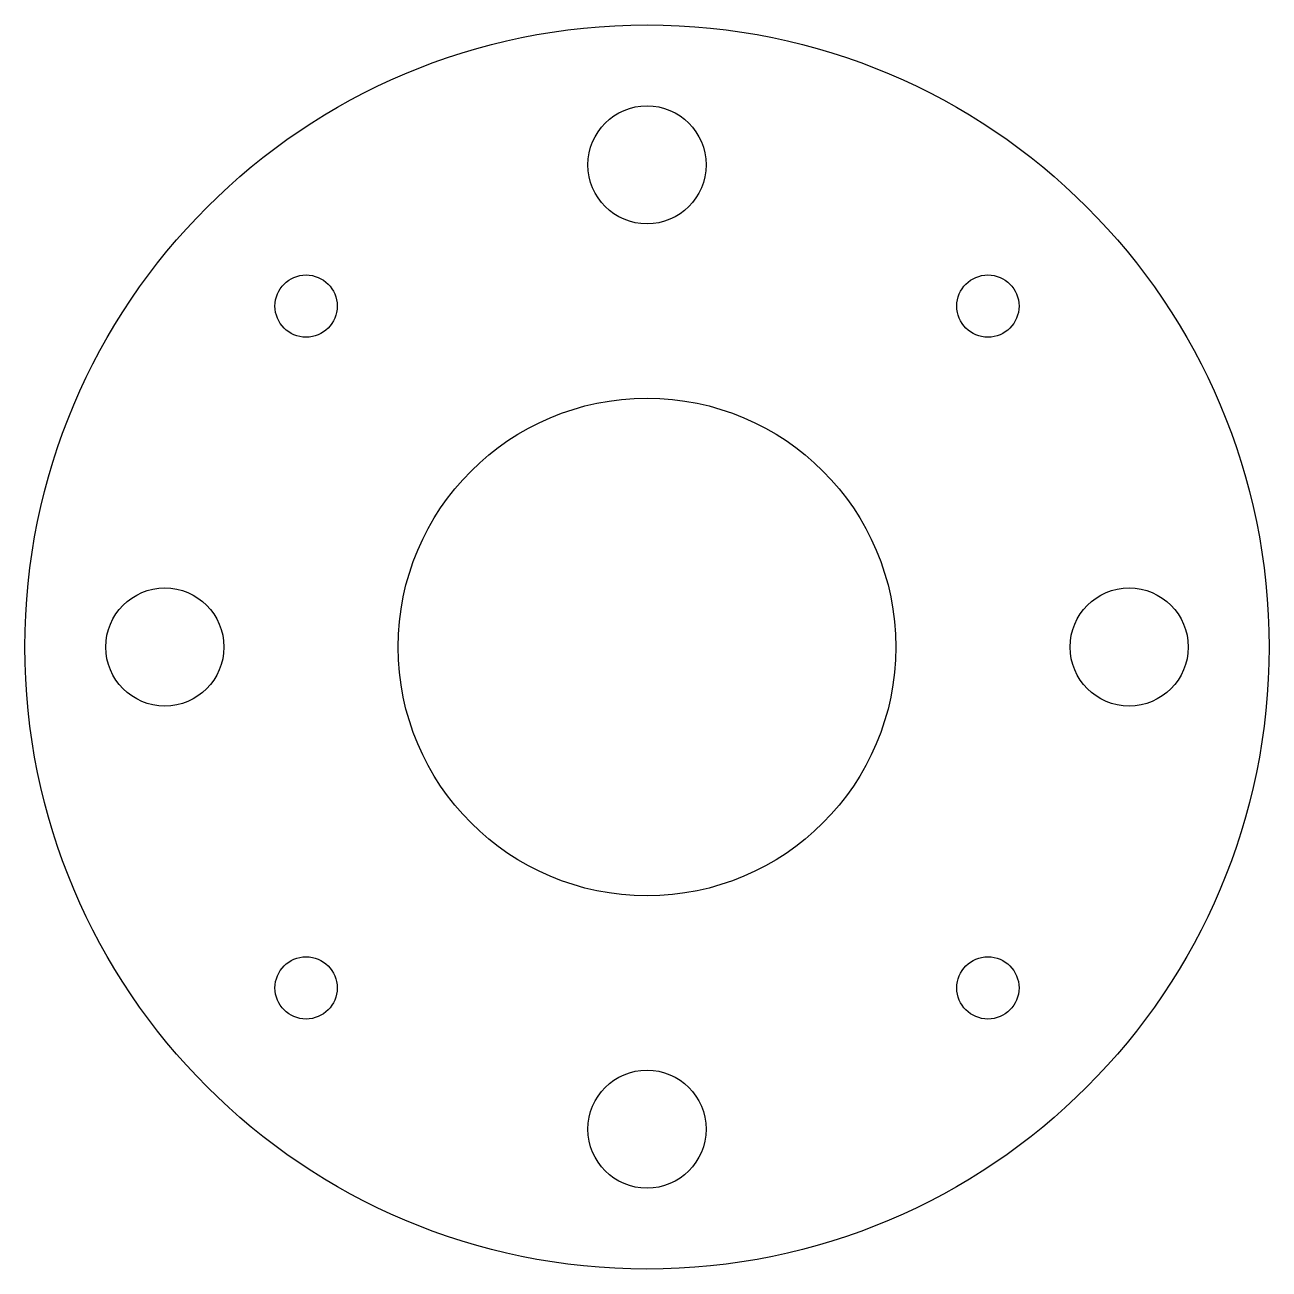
# Model space of a CAD drawing. Header units: millimetres. Extents: x -20 to 20, y -20 to 20.
import ezdxf

# ---------------------------------------------------------------- set-up
doc = ezdxf.new("R2010")
doc.units = ezdxf.units.MM

msp = doc.modelspace()

# ---------------------------------------------------------------- linework, layer by layer
at = {"color": 7, "linetype": 'Continuous', "lineweight": 25}
for centre, radius in [((0, 0), 20), ((0, 15.5), 1.899), ((-10.96, 10.96), 1), ((10.96, 10.96), 1), ((0, 0), 8), ((-15.5, 0), 1.899), ((15.5, 0), 1.899), ((-10.96, -10.96), 1), ((10.96, -10.96), 1), ((0, -15.5), 1.899)]:
    msp.add_circle(centre, radius, dxfattribs=at)

doc.saveas('drawing.dxf')
